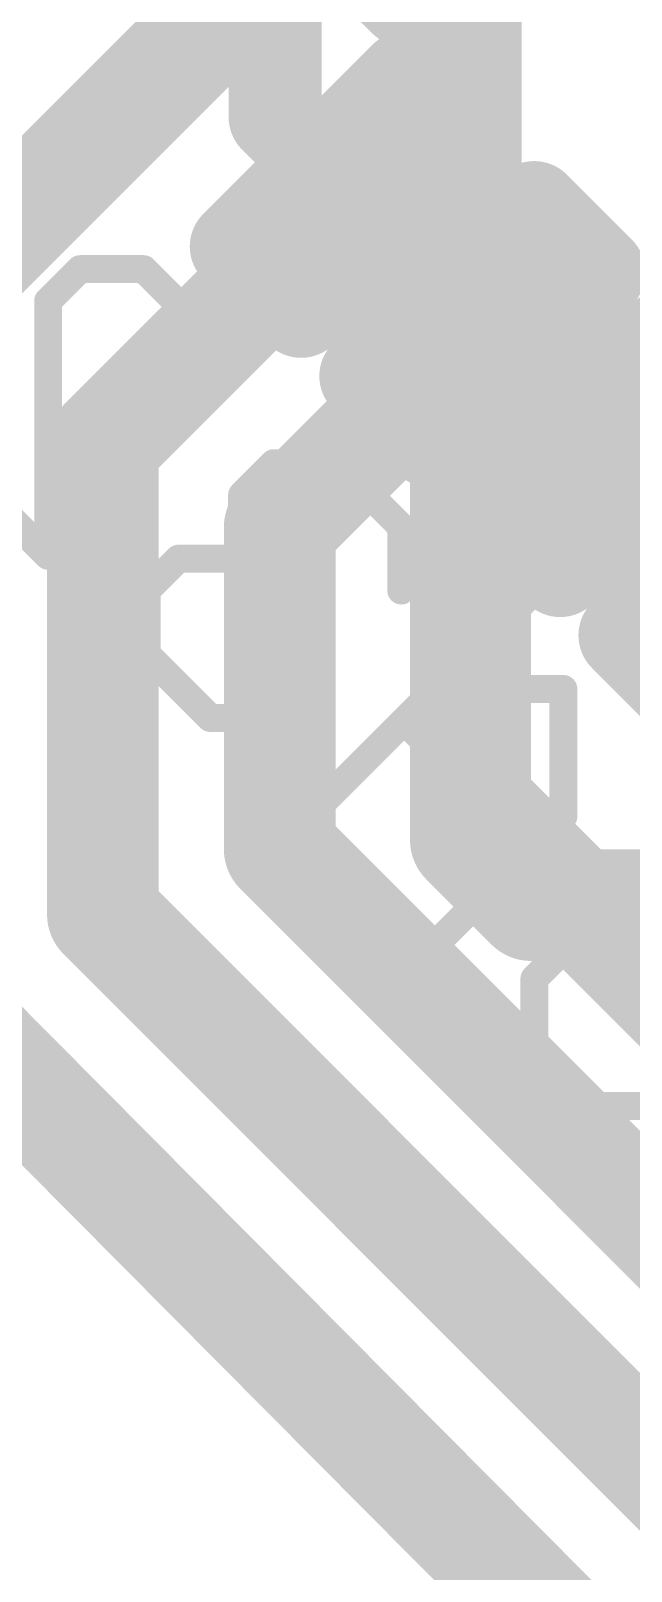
# Model space of a CAD drawing. Extents: x -6 to 101, y -9 to 20.
# Drawn here: x 14.027 to 15.666, y 4.965 to 9.167 of the extents above; entities that cross this region are included whole.
import ezdxf

# ---------------------------------------------------------------- set-up
doc = ezdxf.new("R2010")
doc.units = 0
for name, color, linetype in [('1', 22, 'CONTINUOUS'), ('16', 175, 'CONTINUOUS'), ('22', 253, 'CONTINUOUS'), ('26', 253, 'CONTINUOUS'), ('30', 253, 'CONTINUOUS'), ('32', 253, 'CONTINUOUS'), ('52', 253, 'CONTINUOUS')]:
    doc.layers.add(name, color=color, linetype=linetype)

# ---------------------------------------------------------------- blocks, each defined once
blk = doc.blocks.new('RECT')
blk.add_solid([(-0.5, -0.5), (0.5, -0.5), (-0.5, 0.5), (0.5, 0.5)])
blk = doc.blocks.new('RECT48000X112000R50')
at = {"const_width": 0.075}
blk.add_lwpolyline([(0.1125, -0.275), (0.1125, 0.275, 0.4142), (0.075, 0.3125), (-0.075, 0.3125, 0.4142), (-0.1125, 0.275), (-0.1125, -0.275, 0.4142), (-0.075, -0.3125), (0.075, -0.3125, 0.4142)], format="xyb", close=True, dxfattribs=at)
blk.add_solid([(-0.0938, -0.2938), (0.0938, -0.2938), (-0.0938, 0.2938), (0.0938, 0.2938)])
blk = doc.blocks.new('RECT80512X144512R50')
at = {"const_width": 0.1258}
blk.add_lwpolyline([(0.1887, -0.3258), (0.1887, 0.3258, 0.4142), (0.1258, 0.3887), (-0.1258, 0.3887, 0.4142), (-0.1887, 0.3258), (-0.1887, -0.3258, 0.4142), (-0.1258, -0.3887), (0.1258, -0.3887, 0.4142)], format="xyb", close=True, dxfattribs=at)
blk.add_solid([(-0.1512, -0.3512), (0.1512, -0.3512), (-0.1512, 0.3512), (0.1512, 0.3512)])
blk = doc.blocks.new('RECT144512X80512R50')
at = {"const_width": 0.1258}
blk.add_lwpolyline([(0.3887, -0.1258), (0.3887, 0.1258, 0.4142), (0.3258, 0.1887), (-0.3258, 0.1887, 0.4142), (-0.3887, 0.1258), (-0.3887, -0.1258, 0.4142), (-0.3258, -0.1887), (0.3258, -0.1887, 0.4142)], format="xyb", close=True, dxfattribs=at)
blk.add_solid([(-0.3512, -0.1512), (0.3512, -0.1512), (-0.3512, 0.1512), (0.3512, 0.1512)])

msp = doc.modelspace()

# ---------------------------------------------------------------- linework, layer by layer
at = {"layer": '1', "const_width": 0.3048}
for points in [[(15.2146, 6.9596), (15.2146, 10.0584)], [(15.3924, 6.7818), (15.2146, 6.9596)], [(16.4592, 6.7818), (15.3924, 6.7818)]]:
    msp.add_lwpolyline(points, dxfattribs=at)
at = {"layer": '1', "const_width": 0.1524}
for points in [[(15.2685, 7.0135, 1), (15.1607, 6.9057)], [(15.1384, 6.9596, 1), (15.2908, 6.9596)], [(15.3924, 6.858, 1), (15.3924, 6.7056)], [(15.3385, 6.7279, 1), (15.4463, 6.8357)]]:
    msp.add_lwpolyline(points, format="xyb", dxfattribs=at)
at = {"layer": '16', "const_width": 0.3048}
for points in [[(13.589, 8.251), (14.9063, 9.5683)], [(14.224, 8.0375), (14.9063, 8.7197)], [(14.7066, 7.813), (15.2598, 8.3662)], [(14.224, 6.7564), (14.224, 8.0375)], [(15.24, 7.6393), (15.6134, 8.0126)], [(14.7066, 6.9342), (14.7066, 7.813)], [(15.24, 7.0612), (15.24, 7.6393)], [(18.1864, 4.1148), (15.24, 7.0612)], [(17.9832, 3.6576), (14.7066, 6.9342)], [(17.78, 3.2004), (14.224, 6.7564)], [(17.574, 2.6952), (13.589, 6.7056)]]:
    msp.add_lwpolyline(points, dxfattribs=at)
at = {"layer": '16', "const_width": 0.1524}
for points in [[(14.9601, 8.6659, 1), (14.8524, 8.7736)], [(15.3137, 8.3123, 1), (15.2059, 8.4201)], [(14.3002, 8.0375, 1), (14.1478, 8.0375)], [(14.1701, 8.0914, 1), (14.2779, 7.9836)], [(15.6673, 7.9587, 1), (15.5595, 8.0665)], [(14.7828, 7.813, 1), (14.6304, 7.813)], [(14.6527, 7.8668, 1), (14.7605, 7.7591)], [(15.3162, 7.6393, 1), (15.1638, 7.6393)], [(15.1861, 7.6931, 1), (15.2939, 7.5854)], [(15.2939, 7.1151, 1), (15.1861, 7.0073)], [(15.1638, 7.0612, 1), (15.3162, 7.0612)], [(14.7605, 6.9881, 1), (14.6527, 6.8803)], [(14.6304, 6.9342, 1), (14.7828, 6.9342)], [(14.2779, 6.8103, 1), (14.1701, 6.7025)], [(14.1478, 6.7564, 1), (14.3002, 6.7564)]]:
    msp.add_lwpolyline(points, format="xyb", dxfattribs=at)
at = {"layer": '22', "const_width": 0.254}
msp.add_lwpolyline([(14.6941, 9.3561), (14.6941, 8.9319)], dxfattribs=at)
at = {"layer": '22', "const_width": 0.127}
msp.add_lwpolyline([(14.6306, 8.9319, 1), (14.7576, 8.9319)], format="xyb", dxfattribs=at)
at = {"layer": '26', "const_width": 0.0762}
for points in [[(14.0747, 8.4297), (14.1616, 8.5166)], [(14.1616, 8.5166), (14.3354, 8.5166)], [(14.3354, 8.5166), (14.5091, 8.3428)], [(14.0747, 7.7346), (14.0747, 8.4297)], [(14.5091, 8.3428), (14.5091, 8.169)], [(13.7272, 8.0821), (14.0747, 7.7346)], [(14.6908, 7.9873), (14.6039, 7.9005)], [(14.8646, 7.9873), (14.6908, 7.9873)], [(15.0383, 7.8136), (14.8646, 7.9873)], [(14.6039, 7.9005), (14.6039, 7.7267)], [(15.0383, 7.6398), (15.0383, 7.8136)], [(14.4301, 7.7267), (14.3433, 7.6398)], [(14.6039, 7.7267), (14.4301, 7.7267)], [(14.6039, 7.7267), (14.6908, 7.6398)], [(14.3433, 7.6398), (14.3433, 7.466)], [(14.3433, 7.466), (14.517, 7.2923)], [(15.1331, 7.3712), (14.7856, 7.0237)], [(15.4807, 7.3712), (15.1331, 7.3712)], [(15.4807, 7.0237), (15.4807, 7.3712)], [(14.517, 7.2923), (14.6908, 7.2923)], [(15.3938, 6.9368), (15.0462, 7.2844)], [(15.1331, 6.6762), (15.4807, 7.0237)], [(15.4017, 6.5814), (15.5754, 6.7552)], [(15.5754, 6.7552), (15.7492, 6.5814)], [(15.4017, 6.4076), (15.4017, 6.5814)], [(15.5754, 6.2339), (15.4017, 6.4076)], [(15.7492, 6.2339), (15.5754, 6.2339)]]:
    msp.add_lwpolyline(points, dxfattribs=at)
at = {"layer": '26', "const_width": 0.0381}
for points in [[(14.1616, 8.5356, 1), (14.1616, 8.4975)], [(14.1751, 8.5031, 1), (14.1481, 8.53)], [(14.3488, 8.53, 1), (14.3219, 8.5031)], [(14.3354, 8.4975, 1), (14.3354, 8.5356)], [(14.0937, 8.4297, 1), (14.0556, 8.4297)], [(14.0612, 8.4431, 1), (14.0882, 8.4162)], [(14.5282, 8.3428, 1), (14.4901, 8.3428)], [(14.4956, 8.3293, 1), (14.5226, 8.3563)], [(14.4901, 8.169, 1), (14.5282, 8.169)], [(14.6908, 8.0064, 1), (14.6908, 7.9683)], [(14.7043, 7.9739, 1), (14.6773, 8.0008)], [(14.878, 8.0008, 1), (14.8511, 7.9739)], [(14.8646, 7.9683, 1), (14.8646, 8.0064)], [(14.623, 7.9005, 1), (14.5849, 7.9005)], [(14.5904, 7.9139, 1), (14.6174, 7.887)], [(15.0574, 7.8136, 1), (15.0193, 7.8136)], [(15.0249, 7.8001, 1), (15.0518, 7.827)], [(14.0556, 7.7346, 1), (14.0937, 7.7346)], [(14.0612, 7.7211, 1), (14.0882, 7.7481)], [(14.4301, 7.7457, 1), (14.4301, 7.7076)], [(14.4436, 7.7132, 1), (14.4167, 7.7402)], [(14.6174, 7.7402, 1), (14.5904, 7.7132)], [(14.5849, 7.7267, 1), (14.623, 7.7267)], [(14.6039, 7.7076, 1), (14.6039, 7.7457)], [(14.3623, 7.6398, 1), (14.3242, 7.6398)], [(14.3298, 7.6533, 1), (14.3567, 7.6263)], [(14.6773, 7.6263, 1), (14.7043, 7.6533)], [(15.0193, 7.6398, 1), (15.0574, 7.6398)], [(14.3242, 7.466, 1), (14.3623, 7.466)], [(14.3567, 7.4795, 1), (14.3298, 7.4526)], [(15.1331, 7.3903, 1), (15.1331, 7.3522)], [(15.1466, 7.3578, 1), (15.1196, 7.3847)], [(15.4997, 7.3712, 1), (15.4616, 7.3712)], [(15.4807, 7.3522, 1), (15.4807, 7.3903)], [(14.517, 7.3113, 1), (14.517, 7.2732)], [(14.5036, 7.2788, 1), (14.5305, 7.3057)], [(14.6908, 7.2732, 1), (14.6908, 7.3113)], [(15.0597, 7.2978, 1), (15.0328, 7.2709)], [(15.4941, 7.0102, 1), (15.4672, 7.0372)], [(14.7721, 7.0372, 1), (14.7991, 7.0102)], [(15.4616, 7.0237, 1), (15.4997, 7.0237)], [(15.3803, 6.9234, 1), (15.4072, 6.9503)], [(15.5889, 6.7686, 1), (15.562, 6.7417)], [(15.5889, 6.7417, 1), (15.562, 6.7686)], [(15.1196, 6.6897, 1), (15.1466, 6.6627)], [(15.3882, 6.5949, 1), (15.4151, 6.5679)], [(15.4207, 6.5814, 1), (15.3826, 6.5814)], [(15.4151, 6.4211, 1), (15.3882, 6.3942)], [(15.3826, 6.4076, 1), (15.4207, 6.4076)], [(15.5754, 6.2529, 1), (15.5754, 6.2148)], [(15.562, 6.2204, 1), (15.5889, 6.2473)]]:
    msp.add_lwpolyline(points, format="xyb", dxfattribs=at)
at = {"layer": '52', "const_width": 0.254}
msp.add_lwpolyline([(14.6941, 8.9319), (17.5933, 6.0327)], dxfattribs=at)
at = {"layer": '52', "const_width": 0.127}
msp.add_lwpolyline([(14.739, 8.9768, 1), (14.6492, 8.887)], format="xyb", dxfattribs=at)

# ---------------------------------------------------------------- block references
at = {"layer": '16', "rotation": 135}
for p in [(14.9063, 8.7197), (15.2598, 8.3662), (15.6134, 8.0126), (15.9669, 7.6591)]:
    msp.add_blockref('RECT48000X112000R50', p, dxfattribs=at)
at = {"layer": '30', "rotation": 135}
for name, p in [('RECT144512X80512R50', (14.9063, 9.5683)), ('RECT80512X144512R50', (14.9063, 8.7197)), ('RECT80512X144512R50', (15.2598, 8.3662)), ('RECT80512X144512R50', (15.6134, 8.0126)), ('RECT80512X144512R50', (15.9669, 7.6591))]:
    msp.add_blockref(name, p, dxfattribs=at)
at = {"layer": '32', "rotation": 135}
for p in [(14.9063, 8.7197), (15.2598, 8.3662), (15.6134, 8.0126), (15.9669, 7.6591)]:
    msp.add_blockref('RECT48000X112000R50', p, dxfattribs=at)
at = {"layer": '52', "xscale": 0.3, "yscale": 0.45, "rotation": 135}
for p in [(14.9593, 8.7728), (15.3129, 8.4192), (15.6664, 8.0657)]:
    msp.add_blockref('RECT', p, dxfattribs=at)

doc.saveas('drawing.dxf')
